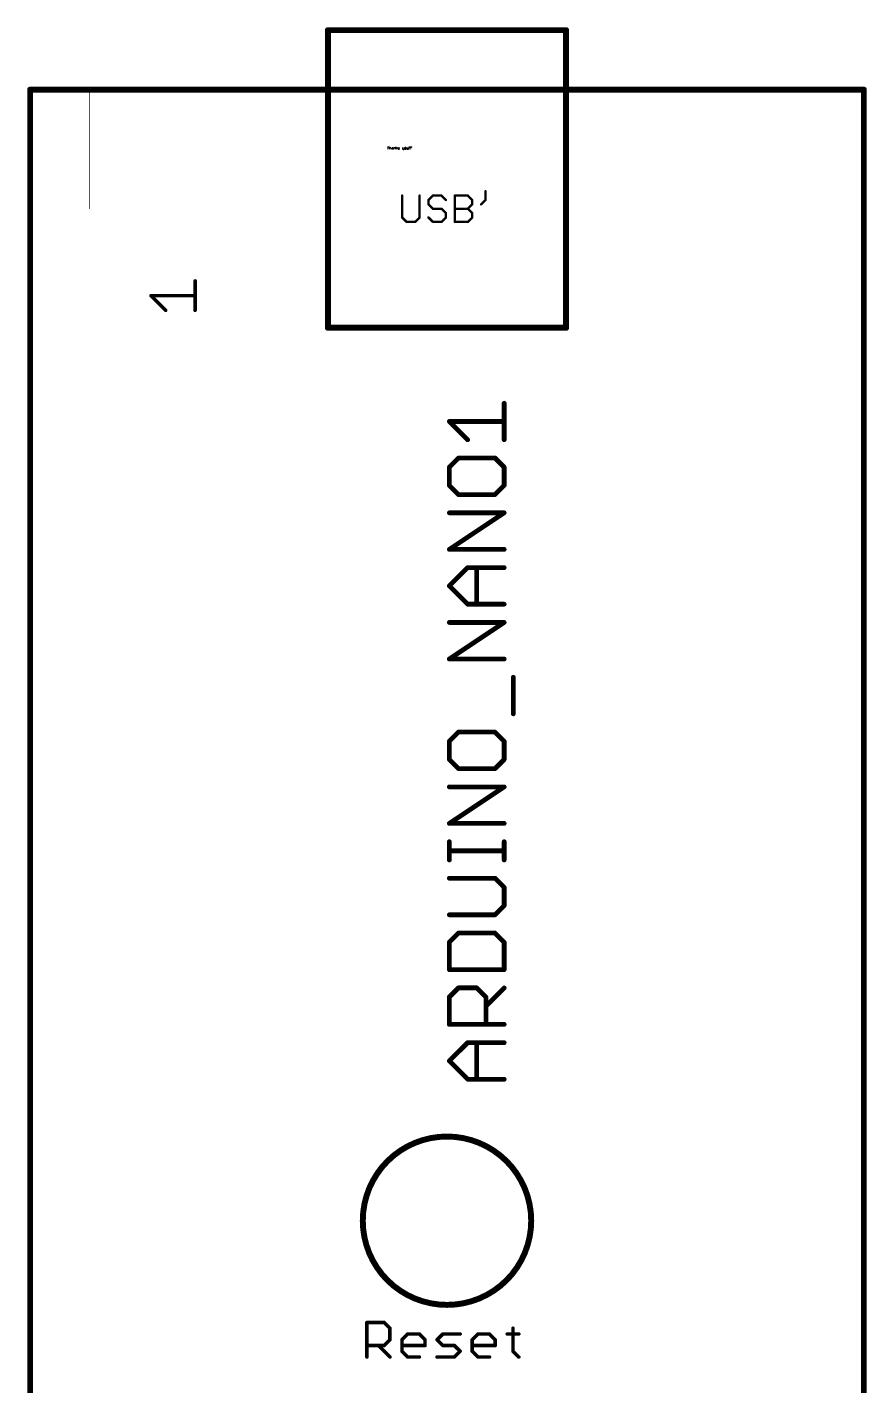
# Model space of a CAD drawing. Extents: x -0.1 to 97.9, y 0.5 to 99.
# Drawn here: x 44.39 to 62.29, y 70.01 to 99 of the extents above; entities that cross this region are included whole.
import ezdxf

# ---------------------------------------------------------------- set-up
doc = ezdxf.new("R2010")
doc.units = 0
doc.layers.add('21', color=253, linetype='CONTINUOUS')

msp = doc.modelspace()

# ---------------------------------------------------------------- linework, layer by layer
at = {"layer": '21'}
for p, q in [((52.07, 96.4438), (52.1039, 96.4438)), ((52.0869, 96.393), (52.0869, 96.4438)), ((52.1168, 96.4438), (52.1168, 96.393)), ((52.1168, 96.4184), (52.1252, 96.4269)), ((52.1252, 96.4269), (52.1422, 96.4269)), ((52.1422, 96.4269), (52.1507, 96.4184)), ((52.1507, 96.4184), (52.1507, 96.393)), ((52.1636, 96.4015), (52.172, 96.4099)), ((52.172, 96.393), (52.1636, 96.4015)), ((52.172, 96.4269), (52.189, 96.4269)), ((52.172, 96.4099), (52.1974, 96.4099)), ((52.1974, 96.393), (52.172, 96.393)), ((52.189, 96.4269), (52.1974, 96.4184)), ((52.1974, 96.4184), (52.1974, 96.393)), ((52.2103, 96.393), (52.2103, 96.4269)), ((52.2103, 96.4269), (52.2357, 96.4269)), ((52.2357, 96.4269), (52.2442, 96.4184)), ((52.2442, 96.4184), (52.2442, 96.393)), ((52.2571, 96.393), (52.2571, 96.4438)), ((52.2571, 96.4099), (52.2825, 96.4269)), ((52.2825, 96.393), (52.2571, 96.4099)), ((52.2961, 96.4184), (52.3045, 96.4269)), ((52.3045, 96.4099), (52.2961, 96.4184)), ((52.2961, 96.393), (52.3215, 96.393)), ((52.3045, 96.4269), (52.33, 96.4269)), ((52.3215, 96.4099), (52.3045, 96.4099)), ((52.33, 96.4015), (52.3215, 96.4099)), ((52.3215, 96.393), (52.33, 96.4015)), ((52.3896, 96.4269), (52.3896, 96.4015)), ((52.3896, 96.4015), (52.3981, 96.393)), ((52.3981, 96.393), (52.4235, 96.393)), ((52.415, 96.3761), (52.4066, 96.3761)), ((52.4235, 96.3845), (52.415, 96.3761)), ((52.4235, 96.4269), (52.4235, 96.3845)), ((52.4449, 96.4269), (52.4364, 96.4184)), ((52.4364, 96.4184), (52.4364, 96.4015)), ((52.4364, 96.4015), (52.4449, 96.393)), ((52.4618, 96.4269), (52.4449, 96.4269)), ((52.4449, 96.393), (52.4618, 96.393)), ((52.4703, 96.4184), (52.4618, 96.4269)), ((52.4618, 96.393), (52.4703, 96.4015)), ((52.4703, 96.4015), (52.4703, 96.4184)), ((52.4832, 96.4269), (52.4832, 96.4015)), ((52.4832, 96.4015), (52.4916, 96.393)), ((52.4916, 96.393), (52.5171, 96.393)), ((52.5171, 96.393), (52.5171, 96.4269)), ((52.53, 96.4523), (52.53, 96.4184)), ((52.53, 96.4015), (52.53, 96.393)), ((52.5455, 96.4523), (52.5455, 96.4184)), ((52.5455, 96.4015), (52.5455, 96.393)), ((52.5611, 96.4523), (52.5611, 96.4184)), ((52.5611, 96.4015), (52.5611, 96.393)), ((52.5852, 96.4354), (52.5767, 96.4269)), ((52.5852, 96.4523), (52.5852, 96.4354))]:
    msp.add_line(p, q, dxfattribs=at)
for points, const_width in [([(55.88, 98.933), (50.8, 98.933)], 0.127), ([(50.8, 92.583), (50.8, 98.933)], 0.127), ([(55.88, 97.663), (55.88, 98.933)], 0.127), ([(44.45, 54.483), (44.45, 97.663)], 0.127), ([(44.45, 97.663), (45.72, 97.663)], 0.127), ([(45.72, 97.663), (55.88, 97.663)], 0.127), ([(55.88, 97.663), (62.23, 97.663)], 0.127), ([(55.88, 92.583), (55.88, 97.663)], 0.127), ([(62.23, 97.663), (62.23, 54.483)], 0.127), ([(45.72, 97.663), (45.72, 95.123)], 0.0159), ([(52.3831, 95.4029), (52.3831, 94.9368)], 0.0508), ([(52.756, 94.9368), (52.756, 95.4029)], 0.0508), ([(53.0376, 95.4029), (52.9444, 95.3097)], 0.0508), ([(53.2241, 95.4029), (53.0376, 95.4029)], 0.0508), ([(53.3173, 95.3097), (53.2241, 95.4029)], 0.0508), ([(53.5057, 94.8436), (53.5057, 95.4029)], 0.0508), ([(53.5057, 95.4029), (53.7854, 95.4029)], 0.0508), ([(53.7854, 95.4029), (53.8786, 95.3097)], 0.0508), ([(54.1602, 95.4961), (54.1602, 95.3097)], 0.0508), ([(52.9444, 95.3097), (52.9444, 95.2165)], 0.0508), ([(52.9444, 95.2165), (53.0376, 95.1232)], 0.0508), ([(53.0376, 95.1232), (53.2241, 95.1232)], 0.0508), ([(53.2241, 95.1232), (53.3173, 95.03)], 0.0508), ([(53.5057, 95.1232), (53.7854, 95.1232)], 0.0508), ([(53.8786, 95.2165), (53.7854, 95.1232)], 0.0508), ([(53.7854, 95.1232), (53.8786, 95.03)], 0.0508), ([(53.8786, 95.3097), (53.8786, 95.2165)], 0.0508), ([(54.1602, 95.3097), (54.067, 95.2165)], 0.0508), ([(52.3831, 94.9368), (52.4763, 94.8436)], 0.0508), ([(52.4763, 94.8436), (52.6627, 94.8436)], 0.0508), ([(52.6627, 94.8436), (52.756, 94.9368)], 0.0508), ([(53.0376, 94.8436), (52.9444, 94.9368)], 0.0508), ([(53.2241, 94.8436), (53.0376, 94.8436)], 0.0508), ([(53.3173, 94.9368), (53.2241, 94.8436)], 0.0508), ([(53.3173, 95.03), (53.3173, 94.9368)], 0.0508), ([(53.7854, 94.8436), (53.5057, 94.8436)], 0.0508), ([(53.8786, 94.9368), (53.7854, 94.8436)], 0.0508), ([(53.8786, 95.03), (53.8786, 94.9368)], 0.0508), ([(47.9679, 92.9556), (47.9679, 93.5827)], 0.0762), ([(47.3408, 92.9556), (47.0273, 93.2691)], 0.0762), ([(47.0273, 93.2691), (47.9679, 93.2691)], 0.0762), ([(50.8, 92.583), (55.88, 92.583)], 0.127), ([(54.5592, 90.1944), (54.5592, 90.974)], 0.1016), ([(53.7796, 90.1944), (53.3898, 90.5842)], 0.1016), ([(53.3898, 90.5842), (54.5592, 90.5842)], 0.1016), ([(53.5847, 89.8046), (53.3898, 89.6097)], 0.1016), ([(53.3898, 89.6097), (53.3898, 89.2199)], 0.1016), ([(54.3643, 89.8046), (53.5847, 89.8046)], 0.1016), ([(54.5592, 89.6097), (54.3643, 89.8046)], 0.1016), ([(54.5592, 89.2199), (54.5592, 89.6097)], 0.1016), ([(53.3898, 89.2199), (53.5847, 89.025)], 0.1016), ([(53.5847, 89.025), (54.3643, 89.025)], 0.1016), ([(54.3643, 89.025), (54.5592, 89.2199)], 0.1016), ([(53.3898, 87.8556), (54.5592, 88.6352)], 0.1016), ([(54.5592, 88.6352), (53.3898, 88.6352)], 0.1016), ([(54.5592, 87.8556), (53.3898, 87.8556)], 0.1016), ([(53.3898, 87.076), (53.7796, 87.4658)], 0.1016), ([(53.7796, 87.4658), (54.5592, 87.4658)], 0.1016), ([(53.9745, 86.6862), (53.9745, 87.4658)], 0.1016), ([(53.7796, 86.6862), (53.3898, 87.076)], 0.1016), ([(54.5592, 86.6862), (53.7796, 86.6862)], 0.1016), ([(53.3898, 85.5168), (54.5592, 86.2964)], 0.1016), ([(54.5592, 86.2964), (53.3898, 86.2964)], 0.1016), ([(54.5592, 85.5168), (53.3898, 85.5168)], 0.1016), ([(54.7541, 84.3474), (54.7541, 85.127)], 0.1016), ([(53.5847, 83.9576), (53.3898, 83.7627)], 0.1016), ([(53.3898, 83.7627), (53.3898, 83.3729)], 0.1016), ([(54.3643, 83.9576), (53.5847, 83.9576)], 0.1016), ([(54.5592, 83.7627), (54.3643, 83.9576)], 0.1016), ([(54.5592, 83.3729), (54.5592, 83.7627)], 0.1016), ([(53.3898, 83.3729), (53.5847, 83.178)], 0.1016), ([(53.5847, 83.178), (54.3643, 83.178)], 0.1016), ([(54.3643, 83.178), (54.5592, 83.3729)], 0.1016), ([(53.3898, 82.0086), (54.5592, 82.7882)], 0.1016), ([(54.5592, 82.7882), (53.3898, 82.7882)], 0.1016), ([(54.5592, 82.0086), (53.3898, 82.0086)], 0.1016), ([(53.3898, 81.229), (53.3898, 81.6188)], 0.1016), ([(54.5592, 81.4239), (53.3898, 81.4239)], 0.1016), ([(54.5592, 81.229), (54.5592, 81.6188)], 0.1016), ([(54.3643, 80.8392), (53.3898, 80.8392)], 0.1016), ([(54.5592, 80.6443), (54.3643, 80.8392)], 0.1016), ([(54.5592, 80.2545), (54.5592, 80.6443)], 0.1016), ([(54.3643, 80.0596), (54.5592, 80.2545)], 0.1016), ([(53.3898, 80.0596), (54.3643, 80.0596)], 0.1016), ([(53.5847, 79.6698), (53.3898, 79.4749)], 0.1016), ([(54.3643, 79.6698), (53.5847, 79.6698)], 0.1016), ([(54.5592, 79.4749), (54.3643, 79.6698)], 0.1016), ([(53.3898, 79.4749), (53.3898, 78.8902)], 0.1016), ([(54.5592, 78.8902), (54.5592, 79.4749)], 0.1016), ([(53.3898, 78.8902), (54.5592, 78.8902)], 0.1016), ([(53.3898, 78.3055), (53.5847, 78.5004)], 0.1016), ([(53.3898, 77.7208), (53.3898, 78.3055)], 0.1016), ([(53.5847, 78.5004), (53.9745, 78.5004)], 0.1016), ([(53.9745, 78.5004), (54.1694, 78.3055)], 0.1016), ([(54.1694, 78.1106), (54.5592, 78.5004)], 0.1016), ([(54.1694, 78.3055), (54.1694, 77.7208)], 0.1016), ([(54.5592, 77.7208), (53.3898, 77.7208)], 0.1016), ([(53.3898, 76.9412), (53.7796, 77.331)], 0.1016), ([(53.7796, 77.331), (54.5592, 77.331)], 0.1016), ([(53.9745, 76.5514), (53.9745, 77.331)], 0.1016), ([(53.7796, 76.5514), (53.3898, 76.9412)], 0.1016), ([(54.5592, 76.5514), (53.7796, 76.5514)], 0.1016), ([(51.6318, 70.6247), (51.6318, 71.3619)], 0.0762), ([(51.6318, 71.3619), (52.0004, 71.3619)], 0.0762), ([(52.0004, 71.3619), (52.1233, 71.2391)], 0.0762), ([(52.1233, 70.9933), (52.0004, 70.8704)], 0.0762), ([(52.1233, 71.2391), (52.1233, 70.9933)], 0.0762), ([(52.3802, 70.9933), (52.5031, 71.1162)], 0.0762), ([(52.3802, 70.7476), (52.3802, 70.9933)], 0.0762), ([(52.5031, 71.1162), (52.7488, 71.1162)], 0.0762), ([(52.7488, 71.1162), (52.8717, 70.9933)], 0.0762), ([(52.8717, 70.9933), (52.8717, 70.8704)], 0.0762), ([(53.1286, 70.9933), (53.2515, 71.1162)], 0.0762), ([(53.2515, 70.8704), (53.1286, 70.9933)], 0.0762), ([(53.2515, 71.1162), (53.6201, 71.1162)], 0.0762), ([(53.877, 70.9933), (53.9999, 71.1162)], 0.0762), ([(53.877, 70.7476), (53.877, 70.9933)], 0.0762), ([(53.9999, 71.1162), (54.2457, 71.1162)], 0.0762), ([(54.2457, 71.1162), (54.3685, 70.9933)], 0.0762), ([(54.3685, 70.9933), (54.3685, 70.8704)], 0.0762), ([(54.6255, 71.1162), (54.8712, 71.1162)], 0.0762), ([(54.7483, 71.2391), (54.7483, 70.7476)], 0.0762), ([(52.0004, 70.8704), (51.6318, 70.8704)], 0.0762), ([(51.8775, 70.8704), (52.1233, 70.6247)], 0.0762), ([(52.8717, 70.8704), (52.3802, 70.8704)], 0.0762), ([(52.5031, 70.6247), (52.3802, 70.7476)], 0.0762), ([(53.4972, 70.8704), (53.2515, 70.8704)], 0.0762), ([(53.6201, 70.7476), (53.4972, 70.8704)], 0.0762), ([(53.4972, 70.6247), (53.6201, 70.7476)], 0.0762), ([(54.3685, 70.8704), (53.877, 70.8704)], 0.0762), ([(53.9999, 70.6247), (53.877, 70.7476)], 0.0762), ([(54.7483, 70.7476), (54.8712, 70.6247)], 0.0762), ([(52.7488, 70.6247), (52.5031, 70.6247)], 0.0762), ([(53.1286, 70.6247), (53.4972, 70.6247)], 0.0762), ([(54.2457, 70.6247), (53.9999, 70.6247)], 0.0762)]:
    msp.add_lwpolyline(points, dxfattribs=dict(at, const_width=const_width))
for points, const_width in [([(50.8, 98.9648, 1), (50.8, 98.9013)], 0.0635), ([(50.8318, 98.933, 1), (50.7683, 98.933)], 0.0635), ([(55.9118, 98.933, 1), (55.8483, 98.933)], 0.0635), ([(55.88, 98.9013, 1), (55.88, 98.9648)], 0.0635), ([(44.45, 97.6948, 1), (44.45, 97.6313)], 0.0635), ([(44.4818, 97.663, 1), (44.4183, 97.663)], 0.0635), ([(45.72, 97.6948, 1), (45.72, 97.6313)], 0.0635), ([(45.72, 97.6313, 1), (45.72, 97.6948)], 0.0635), ([(55.88, 97.6948, 1), (55.88, 97.6313)], 0.0635), ([(55.9118, 97.663, 1), (55.8483, 97.663)], 0.0635), ([(55.8483, 97.663, 1), (55.9118, 97.663)], 0.0635), ([(55.88, 97.6313, 1), (55.88, 97.6948)], 0.0635), ([(62.2618, 97.663, 1), (62.1983, 97.663)], 0.0635), ([(62.23, 97.6313, 1), (62.23, 97.6948)], 0.0635), ([(45.724, 97.663, 1), (45.716, 97.663)], 0.0079), ([(52.3958, 95.4029, 1), (52.3704, 95.4029)], 0.0254), ([(52.7687, 95.4029, 1), (52.7433, 95.4029)], 0.0254), ([(53.0376, 95.4156, 1), (53.0376, 95.3902)], 0.0254), ([(53.0466, 95.3939, 1), (53.0286, 95.4119)], 0.0254), ([(53.233, 95.4119, 1), (53.2151, 95.3939)], 0.0254), ([(53.2241, 95.3902, 1), (53.2241, 95.4156)], 0.0254), ([(53.5184, 95.4029, 1), (53.493, 95.4029)], 0.0254), ([(53.5057, 95.4156, 1), (53.5057, 95.3902)], 0.0254), ([(53.7943, 95.4119, 1), (53.7764, 95.3939)], 0.0254), ([(53.7854, 95.3902, 1), (53.7854, 95.4156)], 0.0254), ([(54.1729, 95.4961, 1), (54.1475, 95.4961)], 0.0254), ([(45.716, 95.123, 1), (45.724, 95.123)], 0.0079), ([(52.9571, 95.3097, 1), (52.9317, 95.3097)], 0.0254), ([(52.9354, 95.3186, 1), (52.9534, 95.3007)], 0.0254), ([(52.9534, 95.2254, 1), (52.9354, 95.2075)], 0.0254), ([(52.9317, 95.2165, 1), (52.9571, 95.2165)], 0.0254), ([(53.0376, 95.1359, 1), (53.0376, 95.1105)], 0.0254), ([(53.0286, 95.1143, 1), (53.0466, 95.1322)], 0.0254), ([(53.233, 95.1322, 1), (53.2151, 95.1143)], 0.0254), ([(53.2241, 95.1105, 1), (53.2241, 95.1359)], 0.0254), ([(53.3083, 95.3007, 1), (53.3262, 95.3186)], 0.0254), ([(53.5057, 95.1359, 1), (53.5057, 95.1105)], 0.0254), ([(53.7943, 95.1322, 1), (53.7764, 95.1143)], 0.0254), ([(53.7764, 95.1322, 1), (53.7943, 95.1143)], 0.0254), ([(53.7854, 95.1105, 1), (53.7854, 95.1359)], 0.0254), ([(53.8913, 95.3097, 1), (53.8659, 95.3097)], 0.0254), ([(53.8659, 95.2165, 1), (53.8913, 95.2165)], 0.0254), ([(53.8696, 95.3007, 1), (53.8876, 95.3186)], 0.0254), ([(53.8876, 95.2075, 1), (53.8696, 95.2254)], 0.0254), ([(54.0581, 95.2254, 1), (54.076, 95.2075)], 0.0254), ([(54.1475, 95.3097, 1), (54.1729, 95.3097)], 0.0254), ([(54.1692, 95.3007, 1), (54.1513, 95.3186)], 0.0254), ([(52.3921, 94.9458, 1), (52.3741, 94.9278)], 0.0254), ([(52.3704, 94.9368, 1), (52.3958, 94.9368)], 0.0254), ([(52.4763, 94.8563, 1), (52.4763, 94.8309)], 0.0254), ([(52.4673, 94.8346, 1), (52.4853, 94.8526)], 0.0254), ([(52.6538, 94.8526, 1), (52.6717, 94.8346)], 0.0254), ([(52.6627, 94.8309, 1), (52.6627, 94.8563)], 0.0254), ([(52.7433, 94.9368, 1), (52.7687, 94.9368)], 0.0254), ([(52.7649, 94.9278, 1), (52.747, 94.9458)], 0.0254), ([(52.9534, 94.9458, 1), (52.9354, 94.9278)], 0.0254), ([(53.0376, 94.8563, 1), (53.0376, 94.8309)], 0.0254), ([(53.0286, 94.8346, 1), (53.0466, 94.8526)], 0.0254), ([(53.2151, 94.8526, 1), (53.233, 94.8346)], 0.0254), ([(53.2241, 94.8309, 1), (53.2241, 94.8563)], 0.0254), ([(53.33, 95.03, 1), (53.3046, 95.03)], 0.0254), ([(53.3046, 94.9368, 1), (53.33, 94.9368)], 0.0254), ([(53.3083, 95.021, 1), (53.3262, 95.039)], 0.0254), ([(53.3262, 94.9278, 1), (53.3083, 94.9458)], 0.0254), ([(53.5057, 94.8563, 1), (53.5057, 94.8309)], 0.0254), ([(53.493, 94.8436, 1), (53.5184, 94.8436)], 0.0254), ([(53.7764, 94.8526, 1), (53.7943, 94.8346)], 0.0254), ([(53.7854, 94.8309, 1), (53.7854, 94.8563)], 0.0254), ([(53.8913, 95.03, 1), (53.8659, 95.03)], 0.0254), ([(53.8659, 94.9368, 1), (53.8913, 94.9368)], 0.0254), ([(53.8696, 95.021, 1), (53.8876, 95.039)], 0.0254), ([(53.8876, 94.9278, 1), (53.8696, 94.9458)], 0.0254), ([(47.987, 93.5827, 1), (47.9489, 93.5827)], 0.0381), ([(47.0408, 93.2826, 1), (47.0138, 93.2556)], 0.0381), ([(47.0273, 93.2882, 1), (47.0273, 93.2501)], 0.0381), ([(47.9679, 93.2501, 1), (47.9679, 93.2882)], 0.0381), ([(47.3274, 92.9421, 1), (47.3543, 92.9691)], 0.0381), ([(47.9489, 92.9556, 1), (47.987, 92.9556)], 0.0381), ([(50.8, 92.6148, 1), (50.8, 92.5512)], 0.0635), ([(50.7683, 92.583, 1), (50.8318, 92.583)], 0.0635), ([(55.8483, 92.583, 1), (55.9118, 92.583)], 0.0635), ([(55.88, 92.5512, 1), (55.88, 92.6148)], 0.0635), ([(54.5846, 90.974, 1), (54.5338, 90.974)], 0.0508), ([(53.4078, 90.6021, 1), (53.3718, 90.5662)], 0.0508), ([(53.3898, 90.6096, 1), (53.3898, 90.5588)], 0.0508), ([(54.5592, 90.5588, 1), (54.5592, 90.6096)], 0.0508), ([(53.7616, 90.1764, 1), (53.7976, 90.2123)], 0.0508), ([(54.5338, 90.1944, 1), (54.5846, 90.1944)], 0.0508), ([(53.4152, 89.6097, 1), (53.3644, 89.6097)], 0.0508), ([(53.3718, 89.6276, 1), (53.4078, 89.5917)], 0.0508), ([(53.5847, 89.83, 1), (53.5847, 89.7792)], 0.0508), ([(53.6027, 89.7866, 1), (53.5667, 89.8225)], 0.0508), ([(54.3823, 89.8225, 1), (54.3463, 89.7866)], 0.0508), ([(54.3643, 89.7792, 1), (54.3643, 89.83)], 0.0508), ([(54.5846, 89.6097, 1), (54.5338, 89.6097)], 0.0508), ([(54.5412, 89.5917, 1), (54.5772, 89.6276)], 0.0508), ([(53.4078, 89.2378, 1), (53.3718, 89.2019)], 0.0508), ([(53.3644, 89.2199, 1), (53.4152, 89.2199)], 0.0508), ([(53.5847, 89.0504, 1), (53.5847, 88.9996)], 0.0508), ([(53.5667, 89.007, 1), (53.6027, 89.0429)], 0.0508), ([(54.3463, 89.0429, 1), (54.3823, 89.007)], 0.0508), ([(54.3643, 88.9996, 1), (54.3643, 89.0504)], 0.0508), ([(54.5338, 89.2199, 1), (54.5846, 89.2199)], 0.0508), ([(54.5772, 89.2019, 1), (54.5412, 89.2378)], 0.0508), ([(53.3898, 88.6606, 1), (53.3898, 88.6098)], 0.0508), ([(54.5733, 88.614, 1), (54.5451, 88.6563)], 0.0508), ([(54.5592, 88.6098, 1), (54.5592, 88.6606)], 0.0508), ([(53.3898, 87.881, 1), (53.3898, 87.8302)], 0.0508), ([(53.3757, 87.8767, 1), (53.4039, 87.8344)], 0.0508), ([(54.5592, 87.8302, 1), (54.5592, 87.881)], 0.0508), ([(53.7796, 87.4912, 1), (53.7796, 87.4404)], 0.0508), ([(53.7976, 87.4478, 1), (53.7616, 87.4837)], 0.0508), ([(53.9999, 87.4658, 1), (53.9491, 87.4658)], 0.0508), ([(54.5592, 87.4404, 1), (54.5592, 87.4912)], 0.0508), ([(53.4078, 87.0939, 1), (53.3718, 87.058)], 0.0508), ([(53.3718, 87.0939, 1), (53.4078, 87.058)], 0.0508), ([(53.7796, 86.7116, 1), (53.7796, 86.6608)], 0.0508), ([(53.7616, 86.6682, 1), (53.7976, 86.7041)], 0.0508), ([(53.9491, 86.6862, 1), (53.9999, 86.6862)], 0.0508), ([(54.5592, 86.6608, 1), (54.5592, 86.7116)], 0.0508), ([(53.3898, 86.3218, 1), (53.3898, 86.271)], 0.0508), ([(54.5733, 86.2752, 1), (54.5451, 86.3175)], 0.0508), ([(54.5592, 86.271, 1), (54.5592, 86.3218)], 0.0508), ([(53.3898, 85.5422, 1), (53.3898, 85.4914)], 0.0508), ([(53.3757, 85.5379, 1), (53.4039, 85.4957)], 0.0508), ([(54.5592, 85.4914, 1), (54.5592, 85.5422)], 0.0508), ([(54.7795, 85.127, 1), (54.7287, 85.127)], 0.0508), ([(54.7287, 84.3474, 1), (54.7795, 84.3474)], 0.0508), ([(53.4152, 83.7627, 1), (53.3644, 83.7627)], 0.0508), ([(53.3718, 83.7806, 1), (53.4078, 83.7447)], 0.0508), ([(53.5847, 83.983, 1), (53.5847, 83.9322)], 0.0508), ([(53.6027, 83.9396, 1), (53.5667, 83.9755)], 0.0508), ([(54.3823, 83.9755, 1), (54.3463, 83.9396)], 0.0508), ([(54.3643, 83.9322, 1), (54.3643, 83.983)], 0.0508), ([(54.5846, 83.7627, 1), (54.5338, 83.7627)], 0.0508), ([(54.5412, 83.7447, 1), (54.5772, 83.7806)], 0.0508), ([(53.4078, 83.3908, 1), (53.3718, 83.3549)], 0.0508), ([(53.3644, 83.3729, 1), (53.4152, 83.3729)], 0.0508), ([(53.5847, 83.2034, 1), (53.5847, 83.1526)], 0.0508), ([(53.5667, 83.16, 1), (53.6027, 83.196)], 0.0508), ([(54.3463, 83.196, 1), (54.3823, 83.16)], 0.0508), ([(54.3643, 83.1526, 1), (54.3643, 83.2034)], 0.0508), ([(54.5338, 83.3729, 1), (54.5846, 83.3729)], 0.0508), ([(54.5772, 83.3549, 1), (54.5412, 83.3908)], 0.0508), ([(53.3898, 82.8136, 1), (53.3898, 82.7628)], 0.0508), ([(54.5733, 82.7671, 1), (54.5451, 82.8093)], 0.0508), ([(54.5592, 82.7628, 1), (54.5592, 82.8136)], 0.0508), ([(53.3898, 82.034, 1), (53.3898, 81.9832)], 0.0508), ([(53.3757, 82.0297, 1), (53.4039, 81.9875)], 0.0508), ([(54.5592, 81.9832, 1), (54.5592, 82.034)], 0.0508), ([(53.4152, 81.6188, 1), (53.3644, 81.6188)], 0.0508), ([(53.3898, 81.4493, 1), (53.3898, 81.3985)], 0.0508), ([(54.5846, 81.6188, 1), (54.5338, 81.6188)], 0.0508), ([(54.5592, 81.3985, 1), (54.5592, 81.4493)], 0.0508), ([(53.3644, 81.229, 1), (53.4152, 81.229)], 0.0508), ([(54.5338, 81.229, 1), (54.5846, 81.229)], 0.0508), ([(53.3898, 80.8646, 1), (53.3898, 80.8138)], 0.0508), ([(54.3823, 80.8572, 1), (54.3463, 80.8212)], 0.0508), ([(54.3643, 80.8138, 1), (54.3643, 80.8646)], 0.0508), ([(54.5846, 80.6443, 1), (54.5338, 80.6443)], 0.0508), ([(54.5412, 80.6263, 1), (54.5772, 80.6623)], 0.0508), ([(54.5772, 80.2365, 1), (54.5412, 80.2725)], 0.0508), ([(53.3898, 80.085, 1), (53.3898, 80.0342)], 0.0508), ([(54.3463, 80.0776, 1), (54.3823, 80.0416)], 0.0508), ([(54.3643, 80.0342, 1), (54.3643, 80.085)], 0.0508), ([(54.5338, 80.2545, 1), (54.5846, 80.2545)], 0.0508), ([(53.5847, 79.6952, 1), (53.5847, 79.6444)], 0.0508), ([(53.6027, 79.6518, 1), (53.5667, 79.6878)], 0.0508), ([(54.3823, 79.6878, 1), (54.3463, 79.6518)], 0.0508), ([(54.3643, 79.6444, 1), (54.3643, 79.6952)], 0.0508), ([(53.3718, 79.4929, 1), (53.4078, 79.4569)], 0.0508), ([(53.4152, 79.4749, 1), (53.3644, 79.4749)], 0.0508), ([(54.5846, 79.4749, 1), (54.5338, 79.4749)], 0.0508), ([(54.5412, 79.4569, 1), (54.5772, 79.4929)], 0.0508), ([(53.3898, 78.9156, 1), (53.3898, 78.8648)], 0.0508), ([(53.3644, 78.8902, 1), (53.4152, 78.8902)], 0.0508), ([(54.5338, 78.8902, 1), (54.5846, 78.8902)], 0.0508), ([(54.5592, 78.8648, 1), (54.5592, 78.9156)], 0.0508), ([(53.3718, 78.3235, 1), (53.4078, 78.2875)], 0.0508), ([(53.4152, 78.3055, 1), (53.3644, 78.3055)], 0.0508), ([(53.5847, 78.5258, 1), (53.5847, 78.475)], 0.0508), ([(53.6027, 78.4824, 1), (53.5667, 78.5184)], 0.0508), ([(53.9925, 78.5184, 1), (53.9565, 78.4824)], 0.0508), ([(53.9745, 78.475, 1), (53.9745, 78.5258)], 0.0508), ([(54.1948, 78.3055, 1), (54.144, 78.3055)], 0.0508), ([(54.1514, 78.2875, 1), (54.1874, 78.3235)], 0.0508), ([(54.5772, 78.4824, 1), (54.5412, 78.5184)], 0.0508), ([(54.1514, 78.1286, 1), (54.1874, 78.0926)], 0.0508), ([(53.3898, 77.7462, 1), (53.3898, 77.6954)], 0.0508), ([(53.3644, 77.7208, 1), (53.4152, 77.7208)], 0.0508), ([(54.144, 77.7208, 1), (54.1948, 77.7208)], 0.0508), ([(54.5592, 77.6954, 1), (54.5592, 77.7462)], 0.0508), ([(53.7796, 77.3564, 1), (53.7796, 77.3056)], 0.0508), ([(53.7976, 77.313, 1), (53.7616, 77.349)], 0.0508), ([(53.9999, 77.331, 1), (53.9491, 77.331)], 0.0508), ([(54.5592, 77.3056, 1), (54.5592, 77.3564)], 0.0508), ([(53.4078, 76.9592, 1), (53.3718, 76.9232)], 0.0508), ([(53.3718, 76.9592, 1), (53.4078, 76.9232)], 0.0508), ([(53.7796, 76.5768, 1), (53.7796, 76.526)], 0.0508), ([(53.7616, 76.5334, 1), (53.7976, 76.5694)], 0.0508), ([(53.9491, 76.5514, 1), (53.9999, 76.5514)], 0.0508), ([(54.5592, 76.526, 1), (54.5592, 76.5768)], 0.0508), ([(53.34, 71.737, 1), (53.34, 75.3291, 1), (53.34, 71.737)], 0.127), ([(51.6508, 71.3619, 1), (51.6127, 71.3619)], 0.0381), ([(51.6318, 71.381, 1), (51.6318, 71.3429)], 0.0381), ([(52.0139, 71.3754, 1), (51.9869, 71.3485)], 0.0381), ([(52.0004, 71.3429, 1), (52.0004, 71.381)], 0.0381), ([(52.1423, 71.2391, 1), (52.1042, 71.2391)], 0.0381), ([(52.1098, 71.2256, 1), (52.1368, 71.2525)], 0.0381), ([(52.1368, 70.9798, 1), (52.1098, 71.0068)], 0.0381), ([(52.3993, 70.9933, 1), (52.3612, 70.9933)], 0.0381), ([(52.3667, 71.0068, 1), (52.3937, 70.9798)], 0.0381), ([(52.5031, 71.1352, 1), (52.5031, 71.0971)], 0.0381), ([(52.5166, 71.1027, 1), (52.4896, 71.1297)], 0.0381), ([(52.7623, 71.1297, 1), (52.7354, 71.1027)], 0.0381), ([(52.7488, 71.0971, 1), (52.7488, 71.1352)], 0.0381), ([(52.8907, 70.9933, 1), (52.8526, 70.9933)], 0.0381), ([(52.8582, 70.9798, 1), (52.8852, 71.0068)], 0.0381), ([(53.1421, 71.0068, 1), (53.1152, 70.9798)], 0.0381), ([(53.1152, 71.0068, 1), (53.1421, 70.9798)], 0.0381), ([(53.2515, 71.1352, 1), (53.2515, 71.0971)], 0.0381), ([(53.265, 71.1027, 1), (53.238, 71.1297)], 0.0381), ([(53.6201, 71.0971, 1), (53.6201, 71.1352)], 0.0381), ([(53.8961, 70.9933, 1), (53.858, 70.9933)], 0.0381), ([(53.8636, 71.0068, 1), (53.8905, 70.9798)], 0.0381), ([(53.9999, 71.1352, 1), (53.9999, 71.0971)], 0.0381), ([(54.0134, 71.1027, 1), (53.9864, 71.1297)], 0.0381), ([(54.2591, 71.1297, 1), (54.2322, 71.1027)], 0.0381), ([(54.2457, 71.0971, 1), (54.2457, 71.1352)], 0.0381), ([(54.3876, 70.9933, 1), (54.3495, 70.9933)], 0.0381), ([(54.3551, 70.9798, 1), (54.382, 71.0068)], 0.0381), ([(54.6255, 71.1352, 1), (54.6255, 71.0971)], 0.0381), ([(54.7674, 71.2391, 1), (54.7293, 71.2391)], 0.0381), ([(54.8712, 71.0971, 1), (54.8712, 71.1352)], 0.0381), ([(51.6318, 70.8895, 1), (51.6318, 70.8514)], 0.0381), ([(51.891, 70.8839, 1), (51.8641, 70.857)], 0.0381), ([(51.9869, 70.8839, 1), (52.0139, 70.857)], 0.0381), ([(52.0004, 70.8514, 1), (52.0004, 70.8895)], 0.0381), ([(52.1042, 70.9933, 1), (52.1423, 70.9933)], 0.0381), ([(52.3802, 70.8895, 1), (52.3802, 70.8514)], 0.0381), ([(52.3937, 70.761, 1), (52.3667, 70.7341)], 0.0381), ([(52.3612, 70.7476, 1), (52.3993, 70.7476)], 0.0381), ([(52.8526, 70.8704, 1), (52.8907, 70.8704)], 0.0381), ([(52.8717, 70.8514, 1), (52.8717, 70.8895)], 0.0381), ([(53.2515, 70.8895, 1), (53.2515, 70.8514)], 0.0381), ([(53.238, 70.857, 1), (53.265, 70.8839)], 0.0381), ([(53.5107, 70.8839, 1), (53.4838, 70.857)], 0.0381), ([(53.4972, 70.8514, 1), (53.4972, 70.8895)], 0.0381), ([(53.6336, 70.7341, 1), (53.6066, 70.761)], 0.0381), ([(53.6066, 70.7341, 1), (53.6336, 70.761)], 0.0381), ([(53.877, 70.8895, 1), (53.877, 70.8514)], 0.0381), ([(53.858, 70.7476, 1), (53.8961, 70.7476)], 0.0381), ([(53.8905, 70.761, 1), (53.8636, 70.7341)], 0.0381), ([(54.3495, 70.8704, 1), (54.3876, 70.8704)], 0.0381), ([(54.3685, 70.8514, 1), (54.3685, 70.8895)], 0.0381), ([(54.7618, 70.761, 1), (54.7349, 70.7341)], 0.0381), ([(54.7293, 70.7476, 1), (54.7674, 70.7476)], 0.0381), ([(51.6127, 70.6247, 1), (51.6508, 70.6247)], 0.0381), ([(52.1098, 70.6112, 1), (52.1368, 70.6382)], 0.0381), ([(52.5031, 70.6437, 1), (52.5031, 70.6057)], 0.0381), ([(52.4896, 70.6112, 1), (52.5166, 70.6382)], 0.0381), ([(52.7488, 70.6057, 1), (52.7488, 70.6437)], 0.0381), ([(53.1286, 70.6437, 1), (53.1286, 70.6057)], 0.0381), ([(53.4838, 70.6382, 1), (53.5107, 70.6112)], 0.0381), ([(53.4972, 70.6057, 1), (53.4972, 70.6437)], 0.0381), ([(53.9999, 70.6437, 1), (53.9999, 70.6057)], 0.0381), ([(53.9864, 70.6112, 1), (54.0134, 70.6382)], 0.0381), ([(54.2457, 70.6057, 1), (54.2457, 70.6437)], 0.0381), ([(54.8577, 70.6112, 1), (54.8847, 70.6382)], 0.0381)]:
    msp.add_lwpolyline(points, format="xyb", dxfattribs=dict(at, const_width=const_width))

doc.saveas('drawing.dxf')
